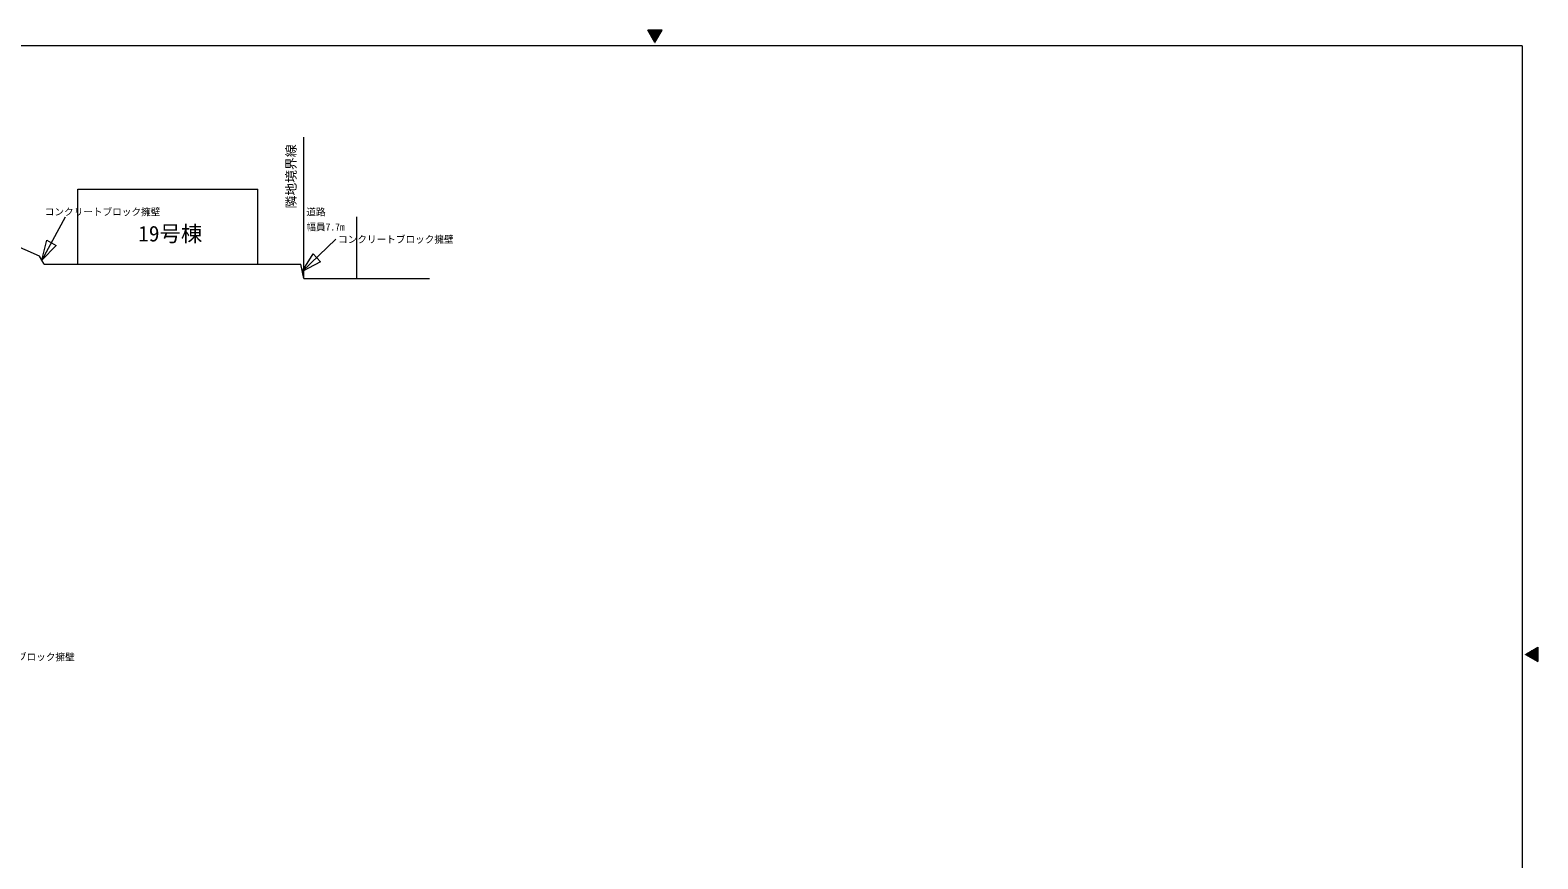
# Model space of a CAD drawing. Units: millimetres, scale not verified. Extents: x -309732 to 250332, y -218215 to 176215.
# Drawn here: x 9106 to 250332, y 43649 to 176215 of the extents above; entities that cross this region are included whole.
import ezdxf
from ezdxf.enums import TextEntityAlignment as Align

# ---------------------------------------------------------------- set-up
doc = ezdxf.new("R2010")
doc.units = ezdxf.units.MM
doc.header["$LTSCALE"] = 1000
for name, color, linetype, lineweight in [('0-1__0-0_', 5, 'Continuous', 9), ('0-4_一般', 7, 'Continuous', 9), ('0-5_寸法', 7, 'Continuous', 9)]:
    doc.layers.add(name, color=color, linetype=linetype, lineweight=lineweight)
doc.styles.add('ＭＳ ゴシック', font='')
doc.styles.get('ＭＳ ゴシック').set_extended_font_data('MS Gothic')

msp = doc.modelspace()

# ---------------------------------------------------------------- linework, layer by layer
at = {"layer": '0-1__0-0_'}
for p, q in [((109066, 174215), (107911, 176215)), ((110221, 176215), (107911, 176215)), ((107922, 176196), (107941, 176215)), ((107974, 176106), (108082, 176215)), ((108026, 176017), (108224, 176215)), ((108077, 175927), (108365, 176215)), ((108129, 175838), (108506, 176215)), ((108181, 175748), (108648, 176215)), ((108232, 175658), (108789, 176215)), ((108284, 175568), (108931, 176215)), ((108336, 175479), (109072, 176215)), ((108388, 175389), (109213, 176215)), ((108440, 175300), (109355, 176215)), ((108491, 175210), (109496, 176215)), ((108543, 175120), (109638, 176215)), ((108595, 175031), (109779, 176215)), ((108647, 174941), (109920, 176215)), ((108698, 174851), (110062, 176215)), ((108750, 174762), (110203, 176215)), ((109066, 174215), (110221, 176215)), ((247832, 173715), (-307232, 173715)), ((108802, 174672), (110051, 175921)), ((108854, 174582), (109858, 175586)), ((108905, 174493), (109664, 175252)), ((108957, 174403), (109471, 174917)), ((109009, 174313), (109278, 174582)), ((109061, 174224), (109085, 174248)), ((247832, 173715), (247832, -215715)), ((248332, 76357), (250332, 77512)), ((248789, 76094), (250038, 77342)), ((248878, 76042), (250332, 77495)), ((248968, 75990), (250332, 77354)), ((249058, 75938), (250332, 77212)), ((250332, 77512), (250332, 75203)), ((248332, 76357), (250332, 75203)), ((248341, 76352), (248365, 76376)), ((248430, 76300), (248699, 76570)), ((248520, 76249), (249034, 76763)), ((248610, 76197), (249369, 76956)), ((248699, 76145), (249703, 77149)), ((249148, 75886), (250332, 77071)), ((249237, 75835), (250332, 76929)), ((249327, 75783), (250332, 76788)), ((249416, 75731), (250332, 76646)), ((249506, 75679), (250332, 76505)), ((249596, 75628), (250332, 76364)), ((249685, 75576), (250332, 76222)), ((249775, 75524), (250332, 76081)), ((249865, 75472), (250332, 75939)), ((249954, 75420), (250332, 75798)), ((250044, 75369), (250332, 75656)), ((250134, 75317), (250332, 75515)), ((250223, 75265), (250332, 75374)), ((250313, 75214), (250332, 75232))]:
    msp.add_line(p, q, dxfattribs=at)
at = {"layer": '0-4_一般'}
for p, q in [((52885, 136473), (52885, 159073)), ((16760, 150773), (45515, 150773)), ((16760, 138773), (16760, 150773)), ((45515, 138773), (45515, 150773)), ((14688, 146273), (10962, 139423)), ((61388, 136473), (61388, 146373)), ((57988, 142773), (52636, 137623)), ((11338, 138773), (52388, 138773)), ((52885, 136473), (52388, 138773)), ((52885, 136473), (61388, 136473)), ((61388, 136473), (72988, 136473))]:
    msp.add_line(p, q, dxfattribs=at)
msp.add_lwpolyline([(11338, 138773), (10587, 140073), (3666, 143109)], dxfattribs=at)
at = {"layer": '0-5_寸法'}
for points in [[(13246, 141788), (10962, 139423), (11757, 142613)], [(55539, 139166), (52636, 137623), (54378, 140411)]]:
    msp.add_lwpolyline(points, close=True, dxfattribs=at)

# ---------------------------------------------------------------- texts
at = {"layer": '0-4_一般', "style": 'ＭＳ ゴシック'}
msp.add_text('隣地境界線', height=1505, rotation=90, dxfattribs=at).set_placement((52056, 147682), align=Align.BOTTOM_LEFT)
for s, height, p in [('コンクリートブロック擁壁', 1129, (11449, 146242)), ('道路', 1129, (53288, 146229)), ('19号棟', 2509, (26388, 141655)), ('幅員7.7m', 1129, (53288, 143823)), ('コンクリートブロック擁壁', 1129, (58377, 141842)), ('コンクリートブロック擁壁', 1129, (-2251, 75042))]:
    msp.add_text(s, height=height, dxfattribs=at).set_placement(p, align=Align.BOTTOM_LEFT)

doc.saveas('drawing.dxf')
